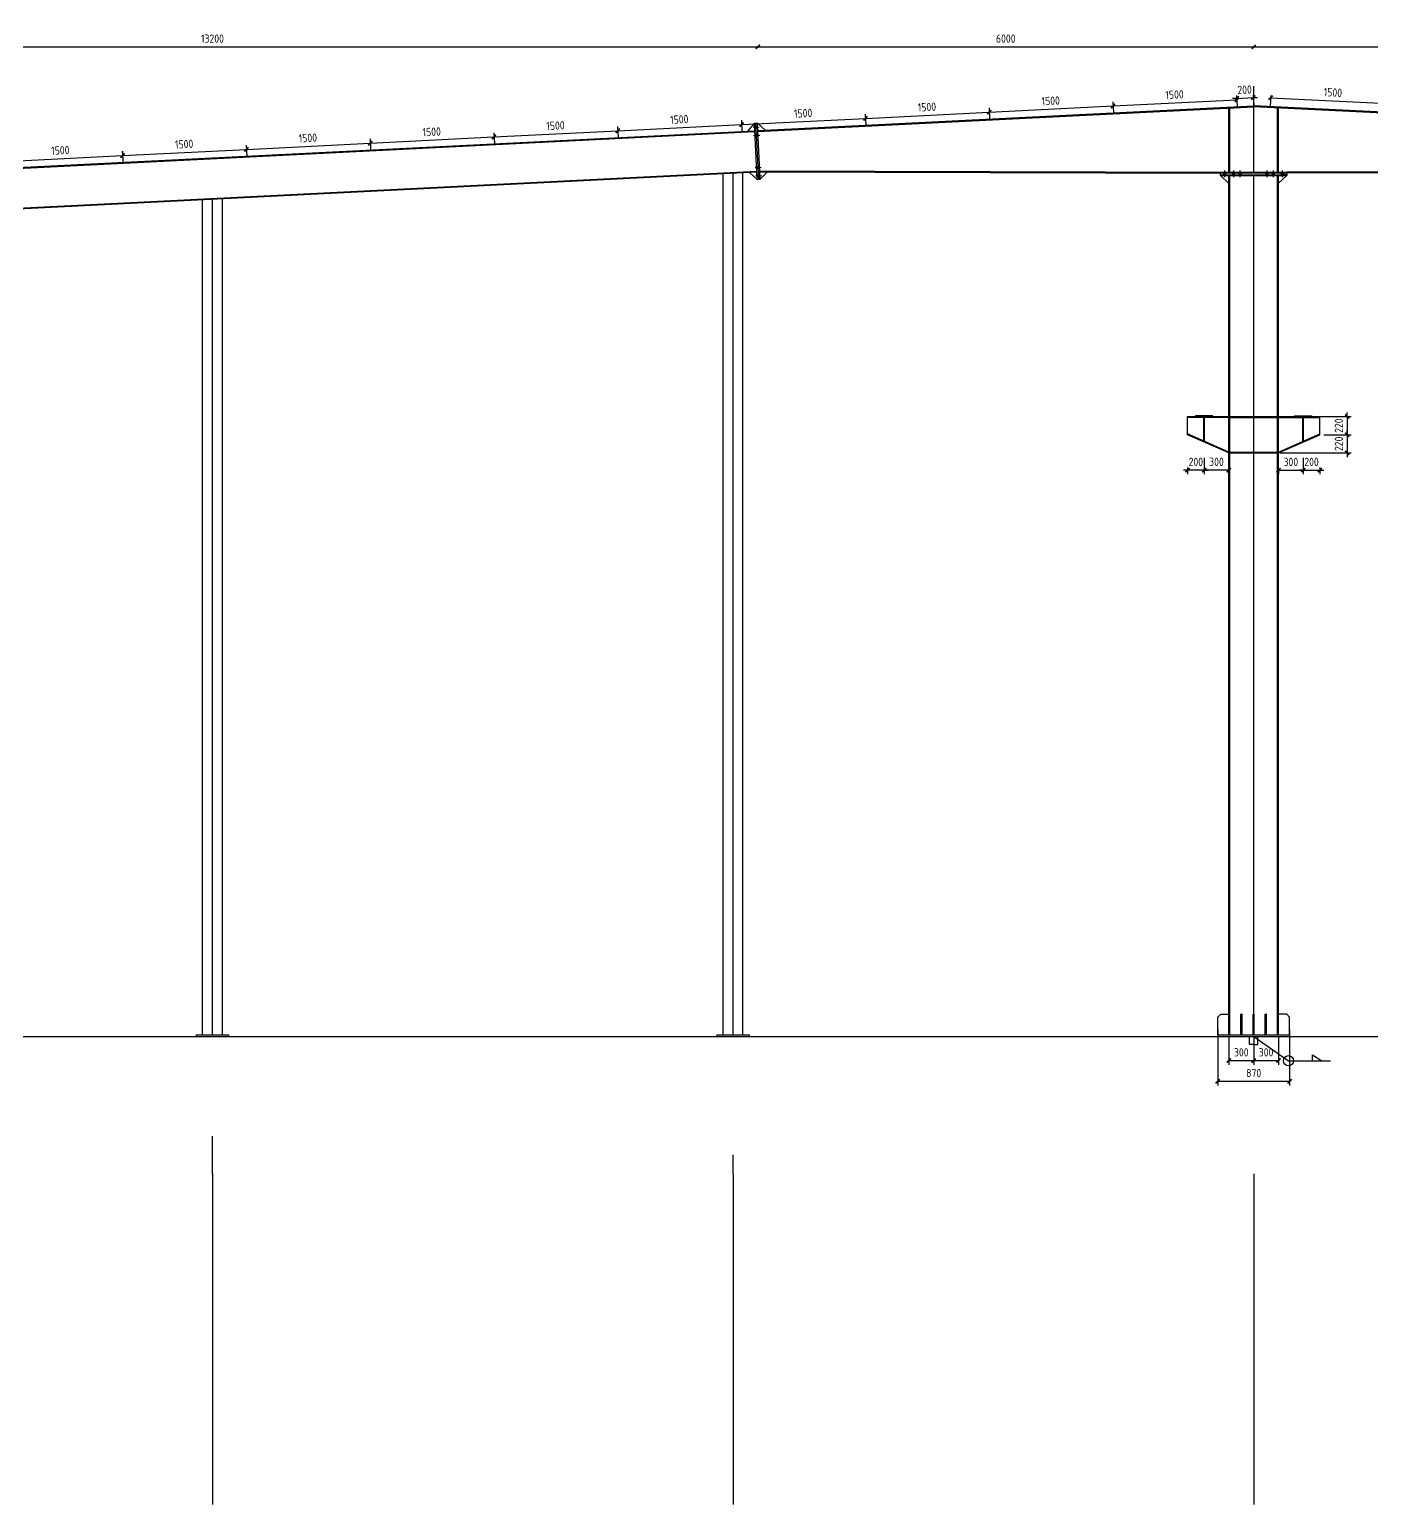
# Model space of a CAD drawing. Extents: x 33436 to 92603, y 25829 to 65035.
# Drawn here: x 51205 to 67445, y 25829 to 43675 of the extents above; entities that cross this region are included whole.
import ezdxf

# ---------------------------------------------------------------- set-up
doc = ezdxf.new("R2010")
doc.units = 0
doc.header["$LTSCALE"] = 1000
doc.header["$MEASUREMENT"] = 0
doc.layers.add('AXIS', color=3, linetype='Continuous')
doc.styles.get("Standard").update_dxf_attribs({"font": 'gbenor.shx', "bigfont": 'gbcbig.shx'})
doc.dimstyles.get("Standard").update_dxf_attribs({"dimscale": 100, "dimtxt": 1, "dimasz": 0.5, "dimexe": 0.5, "dimexo": 0.5, "dimgap": 0.5, "dimtad": 1, "dimdec": 0, "dimzin": 0, "dimdsep": 46, "dimtxsty": 'Standard', "dimblk": 'ARCHTICK', "dimcen": 0, "dimadec": 0, "dimazin": 0, "dimtfac": 1, "dimtdec": 0, "dimtix": 1, "dimtmove": 2, "dimatfit": 3, "dimfxl": 1, "dimtolj": 1, "dimtzin": 0, "dimarcsym": 0})
pattern_1 = [(45, (0, 0), (-2.24506403, 2.24506403), [])]

# ---------------------------------------------------------------- blocks, each defined once
blk = doc.blocks.new('_ArchTick')
at = {"color": 0, "linetype": 'ByBlock', "const_width": 0.4}
blk.add_lwpolyline([(-0.5, -0.5), (0.5, 0.5)], dxfattribs=at)
blk = doc.blocks.new('*D5')
at = {"color": 0, "lineweight": -2}
for p, q in [((65814, 42841), (65764, 42839)), ((65814, 42841), (66014, 42851)), ((66014, 42851), (66064, 42854))]:
    blk.add_line(p, q, dxfattribs=at)
at = {"layer": 'Defpoints', "color": 0}
for p in [(65814, 42841), (66014, 42851), (66014, 42851)]:
    blk.add_point(p, dxfattribs=at)
at = {"color": 0, "lineweight": -2, "xscale": 50, "yscale": 50, "zscale": 50}
for p, rotation in [((65814, 42841), 2.862405226109832), ((66014, 42851), 182.8624052261098)]:
    blk.add_blockref('_ArchTick', p, dxfattribs=dict(at, rotation=rotation))
at = {"color": 0, "insert": (65909, 42946), "char_height": 100, "attachment_point": 5, "rotation": 2.8624}
blk.add_mtext('\\A1;200', dxfattribs=at)
blk = doc.blocks.new('*D14')
at = {"color": 0, "lineweight": -2}
for p, q in [((50834, 42075), (52332, 42150)), ((52330, 42185), (52329, 42200))]:
    blk.add_line(p, q, dxfattribs=at)
at = {"layer": 'Defpoints', "color": 0}
for p in [(52332, 42150), (52333, 42135), (50834, 42075)]:
    blk.add_point(p, dxfattribs=at)
at = {"color": 0, "lineweight": -2, "xscale": 50, "yscale": 50, "zscale": 50}
for p, rotation in [((52332, 42150), 2.862405226109239), ((50834, 42075), 182.8624052261092)]:
    blk.add_blockref('_ArchTick', p, dxfattribs=dict(at, rotation=rotation))
at = {"color": 0, "insert": (51578, 42213), "char_height": 100, "attachment_point": 5, "rotation": 2.8624}
blk.add_mtext('\\A1;1500', dxfattribs=at)
blk = doc.blocks.new('*D15')
at = {"color": 0, "lineweight": -2}
for p, q in [((52330, 42185), (52329, 42200)), ((52332, 42150), (53830, 42225))]:
    blk.add_line(p, q, dxfattribs=at)
at = {"layer": 'Defpoints', "color": 0}
for p in [(52333, 42135), (53830, 42225), (53830, 42225)]:
    blk.add_point(p, dxfattribs=at)
at = {"color": 0, "lineweight": -2, "xscale": 50, "yscale": 50, "zscale": 50}
for p, rotation in [((52332, 42150), 182.8624052261092), ((53830, 42225), 2.862405226109239)]:
    blk.add_blockref('_ArchTick', p, dxfattribs=dict(at, rotation=rotation))
at = {"color": 0, "insert": (53076, 42288), "char_height": 100, "attachment_point": 5, "rotation": 2.8624}
blk.add_mtext('\\A1;1500', dxfattribs=at)
blk = doc.blocks.new('*D16')
at = {"color": 0, "lineweight": -2}
blk.add_line((53830, 42225), (55328, 42300), dxfattribs=at)
at = {"layer": 'Defpoints', "color": 0}
for p in [(55328, 42300), (55328, 42300), (53830, 42225)]:
    blk.add_point(p, dxfattribs=at)
at = {"color": 0, "lineweight": -2, "xscale": 50, "yscale": 50, "zscale": 50}
for p, rotation in [((55328, 42300), 2.862405226109239), ((53830, 42225), 182.8624052261092)]:
    blk.add_blockref('_ArchTick', p, dxfattribs=dict(at, rotation=rotation))
at = {"color": 0, "insert": (54574, 42363), "char_height": 100, "attachment_point": 5, "rotation": 2.8624}
blk.add_mtext('\\A1;1500', dxfattribs=at)
blk = doc.blocks.new('*D17')
at = {"color": 0, "lineweight": -2}
blk.add_line((55328, 42300), (56826, 42375), dxfattribs=at)
at = {"layer": 'Defpoints', "color": 0}
for p in [(55328, 42300), (56826, 42375), (56826, 42375)]:
    blk.add_point(p, dxfattribs=at)
at = {"color": 0, "lineweight": -2, "xscale": 50, "yscale": 50, "zscale": 50}
for p, rotation in [((55328, 42300), 182.8624052261092), ((56826, 42375), 2.862405226109239)]:
    blk.add_blockref('_ArchTick', p, dxfattribs=dict(at, rotation=rotation))
at = {"color": 0, "insert": (56072, 42437), "char_height": 100, "attachment_point": 5, "rotation": 2.8624}
blk.add_mtext('\\A1;1500', dxfattribs=at)
blk = doc.blocks.new('*D18')
at = {"color": 0, "lineweight": -2}
blk.add_line((56826, 42375), (58324, 42450), dxfattribs=at)
at = {"layer": 'Defpoints', "color": 0}
for p in [(56826, 42375), (58324, 42450), (58324, 42450)]:
    blk.add_point(p, dxfattribs=at)
at = {"color": 0, "lineweight": -2, "xscale": 50, "yscale": 50, "zscale": 50}
for p, rotation in [((58324, 42450), 2.862405226109239), ((56826, 42375), 182.8624052261092)]:
    blk.add_blockref('_ArchTick', p, dxfattribs=dict(at, rotation=rotation))
at = {"color": 0, "insert": (57570, 42512), "char_height": 100, "attachment_point": 5, "rotation": 2.8624}
blk.add_mtext('\\A1;1500', dxfattribs=at)
blk = doc.blocks.new('*D19')
at = {"color": 0, "lineweight": -2}
blk.add_line((58324, 42450), (59823, 42525), dxfattribs=at)
at = {"layer": 'Defpoints', "color": 0}
for p in [(59823, 42525), (59823, 42525), (58324, 42450)]:
    blk.add_point(p, dxfattribs=at)
at = {"color": 0, "lineweight": -2, "xscale": 50, "yscale": 50, "zscale": 50}
for p, rotation in [((58324, 42450), 182.8624052261092), ((59823, 42525), 2.862405226109239)]:
    blk.add_blockref('_ArchTick', p, dxfattribs=dict(at, rotation=rotation))
at = {"color": 0, "insert": (59068, 42587), "char_height": 100, "attachment_point": 5, "rotation": 2.8624}
blk.add_mtext('\\A1;1500', dxfattribs=at)
blk = doc.blocks.new('*D20')
at = {"color": 0, "lineweight": -2}
blk.add_line((59823, 42525), (61321, 42600), dxfattribs=at)
at = {"layer": 'Defpoints', "color": 0}
for p in [(59823, 42525), (61321, 42600), (61321, 42600)]:
    blk.add_point(p, dxfattribs=at)
at = {"color": 0, "lineweight": -2, "xscale": 50, "yscale": 50, "zscale": 50}
for p, rotation in [((59823, 42525), 182.8624052261092), ((61321, 42600), 2.862405226109239)]:
    blk.add_blockref('_ArchTick', p, dxfattribs=dict(at, rotation=rotation))
at = {"color": 0, "insert": (60567, 42662), "char_height": 100, "attachment_point": 5, "rotation": 2.8624}
blk.add_mtext('\\A1;1500', dxfattribs=at)
blk = doc.blocks.new('*D21')
at = {"color": 0, "lineweight": -2}
blk.add_line((61321, 42600), (62819, 42675), dxfattribs=at)
at = {"layer": 'Defpoints', "color": 0}
for p in [(62819, 42675), (62819, 42675), (61321, 42600)]:
    blk.add_point(p, dxfattribs=at)
at = {"color": 0, "lineweight": -2, "xscale": 50, "yscale": 50, "zscale": 50}
for p, rotation in [((62819, 42675), 2.862405226109239), ((61321, 42600), 182.8624052261092)]:
    blk.add_blockref('_ArchTick', p, dxfattribs=dict(at, rotation=rotation))
at = {"color": 0, "insert": (62065, 42737), "char_height": 100, "attachment_point": 5, "rotation": 2.8624}
blk.add_mtext('\\A1;1500', dxfattribs=at)
blk = doc.blocks.new('*D22')
at = {"color": 0, "lineweight": -2}
blk.add_line((62819, 42675), (64317, 42750), dxfattribs=at)
at = {"layer": 'Defpoints', "color": 0}
for p in [(62819, 42675), (64317, 42750), (64317, 42750)]:
    blk.add_point(p, dxfattribs=at)
at = {"color": 0, "lineweight": -2, "xscale": 50, "yscale": 50, "zscale": 50}
for p, rotation in [((62819, 42675), 182.8624052261092), ((64317, 42750), 2.862405226109239)]:
    blk.add_blockref('_ArchTick', p, dxfattribs=dict(at, rotation=rotation))
at = {"color": 0, "insert": (63563, 42812), "char_height": 100, "attachment_point": 5, "rotation": 2.8624}
blk.add_mtext('\\A1;1500', dxfattribs=at)
blk = doc.blocks.new('*D23')
at = {"color": 0, "lineweight": -2}
blk.add_line((64317, 42750), (65815, 42824), dxfattribs=at)
at = {"layer": 'Defpoints', "color": 0}
for p in [(64317, 42750), (65815, 42824), (65815, 42824)]:
    blk.add_point(p, dxfattribs=at)
at = {"color": 0, "lineweight": -2, "xscale": 50, "yscale": 50, "zscale": 50}
for p, rotation in [((65815, 42824), 2.862405226109239), ((64317, 42750), 182.8624052261092)]:
    blk.add_blockref('_ArchTick', p, dxfattribs=dict(at, rotation=rotation))
at = {"color": 0, "insert": (65061, 42887), "char_height": 100, "attachment_point": 5, "rotation": 2.8624}
blk.add_mtext('\\A1;1500', dxfattribs=at)
blk = doc.blocks.new('*D25')
at = {"color": 0, "lineweight": -2}
for p, q in [((46819, 43625), (46819, 43415)), ((46819, 43465), (60019, 43465))]:
    blk.add_line(p, q, dxfattribs=at)
at = {"layer": 'Defpoints', "color": 0}
for p in [(46819, 43675), (60019, 43465), (60019, 43465)]:
    blk.add_point(p, dxfattribs=at)
at = {"color": 0, "lineweight": -2, "xscale": 50, "yscale": 50, "zscale": 50, "rotation": 180}
blk.add_blockref('_ArchTick', (46819, 43465), dxfattribs=at)
at = {"color": 0, "lineweight": -2, "xscale": 50, "yscale": 50, "zscale": 50}
blk.add_blockref('_ArchTick', (60019, 43465), dxfattribs=at)
at = {"color": 0, "insert": (53419, 43565), "char_height": 100, "attachment_point": 5}
blk.add_mtext('\\A1;13200', dxfattribs=at)
blk = doc.blocks.new('*D26')
at = {"color": 0, "lineweight": -2}
blk.add_line((60019, 43465), (66019, 43465), dxfattribs=at)
at = {"layer": 'Defpoints', "color": 0}
for p in [(60019, 43465), (66019, 43465), (66019, 43465)]:
    blk.add_point(p, dxfattribs=at)
at = {"color": 0, "lineweight": -2, "xscale": 50, "yscale": 50, "zscale": 50, "rotation": 180}
blk.add_blockref('_ArchTick', (60019, 43465), dxfattribs=at)
at = {"color": 0, "lineweight": -2, "xscale": 50, "yscale": 50, "zscale": 50}
blk.add_blockref('_ArchTick', (66019, 43465), dxfattribs=at)
at = {"color": 0, "insert": (63019, 43565), "char_height": 100, "attachment_point": 5}
blk.add_mtext('\\A1;6000', dxfattribs=at)
blk = doc.blocks.new('*D27')
at = {"color": 0, "lineweight": -2}
for p, q in [((65719, 31480), (65719, 31150)), ((66019, 31480), (66019, 31150)), ((65719, 31200), (66019, 31200))]:
    blk.add_line(p, q, dxfattribs=at)
at = {"layer": 'Defpoints', "color": 0}
for p in [(65719, 31530), (66019, 31530), (66019, 31200)]:
    blk.add_point(p, dxfattribs=at)
at = {"color": 0, "lineweight": -2, "xscale": 50, "yscale": 50, "zscale": 50, "rotation": 180}
blk.add_blockref('_ArchTick', (65719, 31200), dxfattribs=at)
at = {"color": 0, "lineweight": -2, "xscale": 50, "yscale": 50, "zscale": 50}
blk.add_blockref('_ArchTick', (66019, 31200), dxfattribs=at)
at = {"color": 0, "insert": (65869, 31300), "char_height": 100, "attachment_point": 5}
blk.add_mtext('\\A1;300', dxfattribs=at)
blk = doc.blocks.new('*D28')
at = {"color": 0, "lineweight": -2}
for p, q in [((66019, 31497), (66019, 31150)), ((66319, 31488), (66319, 31150)), ((66019, 31200), (66319, 31200))]:
    blk.add_line(p, q, dxfattribs=at)
at = {"layer": 'Defpoints', "color": 0}
for p in [(66019, 31547), (66319, 31538), (66319, 31200)]:
    blk.add_point(p, dxfattribs=at)
at = {"color": 0, "lineweight": -2, "xscale": 50, "yscale": 50, "zscale": 50, "rotation": 180}
blk.add_blockref('_ArchTick', (66019, 31200), dxfattribs=at)
at = {"color": 0, "lineweight": -2, "xscale": 50, "yscale": 50, "zscale": 50}
blk.add_blockref('_ArchTick', (66319, 31200), dxfattribs=at)
at = {"color": 0, "insert": (66169, 31300), "char_height": 100, "attachment_point": 5}
blk.add_mtext('\\A1;300', dxfattribs=at)
blk = doc.blocks.new('*D35')
at = {"color": 0, "lineweight": -2}
for p, q in [((65719, 38344), (65419, 38344)), ((65419, 38314), (65419, 38294)), ((65719, 38323), (65719, 38294))]:
    blk.add_line(p, q, dxfattribs=at)
at = {"layer": 'Defpoints', "color": 0}
for p in [(65719, 38373), (65419, 38364), (65419, 38344)]:
    blk.add_point(p, dxfattribs=at)
at = {"color": 0, "lineweight": -2, "xscale": 50, "yscale": 50, "zscale": 50, "rotation": 180}
blk.add_blockref('_ArchTick', (65419, 38344), dxfattribs=at)
at = {"color": 0, "lineweight": -2, "xscale": 50, "yscale": 50, "zscale": 50}
blk.add_blockref('_ArchTick', (65719, 38344), dxfattribs=at)
at = {"color": 0, "insert": (65569, 38444), "char_height": 100, "attachment_point": 5}
blk.add_mtext('\\A1;300', dxfattribs=at)
blk = doc.blocks.new('*D36')
at = {"color": 0, "lineweight": -2}
for p, q in [((65219, 38374), (65219, 38294)), ((65419, 38493), (65419, 38294)), ((65219, 38344), (65169, 38344)), ((65419, 38344), (65219, 38344)), ((65419, 38344), (65469, 38344))]:
    blk.add_line(p, q, dxfattribs=at)
at = {"layer": 'Defpoints', "color": 0}
for p in [(65219, 38424), (65419, 38543), (65219, 38344)]:
    blk.add_point(p, dxfattribs=at)
at = {"color": 0, "lineweight": -2, "xscale": 50, "yscale": 50, "zscale": 50}
blk.add_blockref('_ArchTick', (65219, 38344), dxfattribs=at)
at = {"color": 0, "lineweight": -2, "xscale": 50, "yscale": 50, "zscale": 50, "rotation": 180}
blk.add_blockref('_ArchTick', (65419, 38344), dxfattribs=at)
at = {"color": 0, "insert": (65319, 38444), "char_height": 100, "attachment_point": 5}
blk.add_mtext('\\A1;200', dxfattribs=at)
blk = doc.blocks.new('*D37')
at = {"color": 0, "lineweight": -2}
for p, q in [((66319, 38344), (66619, 38344)), ((66319, 38342), (66319, 38294)), ((66619, 38323), (66619, 38294))]:
    blk.add_line(p, q, dxfattribs=at)
at = {"layer": 'Defpoints', "color": 0}
for p in [(66319, 38392), (66619, 38373), (66619, 38344)]:
    blk.add_point(p, dxfattribs=at)
at = {"color": 0, "lineweight": -2, "xscale": 50, "yscale": 50, "zscale": 50, "rotation": 180}
blk.add_blockref('_ArchTick', (66319, 38344), dxfattribs=at)
at = {"color": 0, "lineweight": -2, "xscale": 50, "yscale": 50, "zscale": 50}
blk.add_blockref('_ArchTick', (66619, 38344), dxfattribs=at)
at = {"color": 0, "insert": (66469, 38444), "char_height": 100, "attachment_point": 5}
blk.add_mtext('\\A1;300', dxfattribs=at)
blk = doc.blocks.new('*D38')
at = {"color": 0, "lineweight": -2}
for p, q in [((66619, 38344), (66569, 38344)), ((66619, 38344), (66819, 38344)), ((66619, 38323), (66619, 38294)), ((66819, 38344), (66869, 38344))]:
    blk.add_line(p, q, dxfattribs=at)
at = {"layer": 'Defpoints', "color": 0}
for p in [(66619, 38373), (66819, 38344), (66819, 38344)]:
    blk.add_point(p, dxfattribs=at)
at = {"color": 0, "lineweight": -2, "xscale": 50, "yscale": 50, "zscale": 50}
blk.add_blockref('_ArchTick', (66619, 38344), dxfattribs=at)
at = {"color": 0, "lineweight": -2, "xscale": 50, "yscale": 50, "zscale": 50, "rotation": 180}
blk.add_blockref('_ArchTick', (66819, 38344), dxfattribs=at)
at = {"color": 0, "insert": (66719, 38444), "char_height": 100, "attachment_point": 5}
blk.add_mtext('\\A1;200', dxfattribs=at)
blk = doc.blocks.new('*D39')
at = {"color": 0, "lineweight": -2}
for p, q in [((65584, 31570), (65584, 30899)), ((66454, 31570), (66454, 30899)), ((65584, 30949), (66454, 30949))]:
    blk.add_line(p, q, dxfattribs=at)
at = {"layer": 'Defpoints', "color": 0}
for p in [(65584, 31620), (66454, 31620), (66454, 30949)]:
    blk.add_point(p, dxfattribs=at)
at = {"color": 0, "lineweight": -2, "xscale": 50, "yscale": 50, "zscale": 50, "rotation": 180}
blk.add_blockref('_ArchTick', (65584, 30949), dxfattribs=at)
at = {"color": 0, "lineweight": -2, "xscale": 50, "yscale": 50, "zscale": 50}
blk.add_blockref('_ArchTick', (66454, 30949), dxfattribs=at)
at = {"color": 0, "insert": (66019, 31049), "char_height": 100, "attachment_point": 5}
blk.add_mtext('\\A1;870', dxfattribs=at)
blk = doc.blocks.new('*D76')
at = {"color": 0, "lineweight": -2}
for p, q in [((66811, 38992), (67200, 38992)), ((67150, 38992), (67150, 39042)), ((67150, 38992), (67150, 38772)), ((66869, 38772), (67200, 38772)), ((67150, 38772), (67150, 38722))]:
    blk.add_line(p, q, dxfattribs=at)
at = {"layer": 'Defpoints', "color": 0}
for p in [(66761, 38992), (66819, 38772), (67150, 38772)]:
    blk.add_point(p, dxfattribs=at)
at = {"color": 0, "lineweight": -2, "xscale": 50, "yscale": 50, "zscale": 50}
for p, rotation in [((67150, 38992), 270), ((67150, 38772), 90)]:
    blk.add_blockref('_ArchTick', p, dxfattribs=dict(at, rotation=rotation))
at = {"color": 0, "insert": (67050, 38882), "char_height": 100, "attachment_point": 5, "rotation": 90}
blk.add_mtext('\\A1;220', dxfattribs=at)
blk = doc.blocks.new('*D77')
at = {"color": 0, "lineweight": -2}
for p, q in [((66869, 38772), (67200, 38772)), ((67150, 38772), (67150, 38822)), ((67150, 38772), (67150, 38552)), ((66339, 38552), (67200, 38552)), ((67150, 38552), (67150, 38502))]:
    blk.add_line(p, q, dxfattribs=at)
at = {"layer": 'Defpoints', "color": 0}
for p in [(66819, 38772), (66289, 38552), (67150, 38552)]:
    blk.add_point(p, dxfattribs=at)
at = {"color": 0, "lineweight": -2, "xscale": 50, "yscale": 50, "zscale": 50}
for p, rotation in [((67150, 38772), 270), ((67150, 38552), 90)]:
    blk.add_blockref('_ArchTick', p, dxfattribs=dict(at, rotation=rotation))
at = {"color": 0, "insert": (67050, 38662), "char_height": 100, "attachment_point": 5, "rotation": 90}
blk.add_mtext('\\A1;220', dxfattribs=at)
blk = doc.blocks.new('*D109')
at = {"color": 0, "lineweight": -2}
for p, q in [((66319, 38344), (66619, 38344)), ((66319, 38323), (66319, 38294)), ((66619, 38314), (66619, 38294))]:
    blk.add_line(p, q, dxfattribs=at)
at = {"layer": 'Defpoints', "color": 0}
for p in [(66319, 38373), (66619, 38364), (66619, 38344)]:
    blk.add_point(p, dxfattribs=at)
at = {"color": 0, "lineweight": -2, "xscale": 50, "yscale": 50, "zscale": 50, "rotation": 180}
blk.add_blockref('_ArchTick', (66319, 38344), dxfattribs=at)
at = {"color": 0, "lineweight": -2, "xscale": 50, "yscale": 50, "zscale": 50}
blk.add_blockref('_ArchTick', (66619, 38344), dxfattribs=at)
at = {"color": 0, "insert": (66469, 38444), "char_height": 100, "attachment_point": 5}
blk.add_mtext('\\A1;300', dxfattribs=at)
blk = doc.blocks.new('*D86')
at = {"color": 0, "lineweight": -2}
for p, q in [((66619, 38493), (66619, 38294)), ((66819, 38374), (66819, 38294)), ((66619, 38344), (66569, 38344)), ((66619, 38344), (66819, 38344)), ((66819, 38344), (66869, 38344))]:
    blk.add_line(p, q, dxfattribs=at)
at = {"layer": 'Defpoints', "color": 0}
for p in [(66619, 38543), (66819, 38424), (66819, 38344)]:
    blk.add_point(p, dxfattribs=at)
at = {"color": 0, "lineweight": -2, "xscale": 50, "yscale": 50, "zscale": 50}
blk.add_blockref('_ArchTick', (66619, 38344), dxfattribs=at)
at = {"color": 0, "lineweight": -2, "xscale": 50, "yscale": 50, "zscale": 50, "rotation": 180}
blk.add_blockref('_ArchTick', (66819, 38344), dxfattribs=at)
at = {"color": 0, "insert": (66719, 38444), "char_height": 100, "attachment_point": 5}
blk.add_mtext('\\A1;200', dxfattribs=at)
blk = doc.blocks.new('*D110')
at = {"color": 0, "lineweight": -2}
for p, q in [((66019, 43465), (72019, 43465)), ((72019, 43515), (72019, 43515))]:
    blk.add_line(p, q, dxfattribs=at)
at = {"layer": 'Defpoints', "color": 0}
for p in [(66019, 43465), (72019, 43465), (72019, 43465)]:
    blk.add_point(p, dxfattribs=at)
at = {"color": 0, "lineweight": -2, "xscale": 50, "yscale": 50, "zscale": 50, "rotation": 180}
blk.add_blockref('_ArchTick', (66019, 43465), dxfattribs=at)
at = {"color": 0, "lineweight": -2, "xscale": 50, "yscale": 50, "zscale": 50}
blk.add_blockref('_ArchTick', (72019, 43465), dxfattribs=at)
at = {"color": 0, "insert": (69019, 43565), "char_height": 100, "attachment_point": 5}
blk.add_mtext('\\A1;6000', dxfattribs=at)
blk = doc.blocks.new('*D111')
at = {"color": 0, "lineweight": -2}
blk.add_line((66224, 42850), (67722, 42775), dxfattribs=at)
at = {"layer": 'Defpoints', "color": 0}
for p in [(66224, 42850), (67722, 42775), (67722, 42775)]:
    blk.add_point(p, dxfattribs=at)
at = {"color": 0, "lineweight": -2, "xscale": 50, "yscale": 50, "zscale": 50}
for p, rotation in [((66224, 42850), 177.1375947738906), ((67722, 42775), 357.1375947738906)]:
    blk.add_blockref('_ArchTick', p, dxfattribs=dict(at, rotation=rotation))
at = {"color": 0, "insert": (66978, 42913), "char_height": 100, "attachment_point": 5, "rotation": 357.1376}
blk.add_mtext('\\A1;1500', dxfattribs=at)

msp = doc.modelspace()

# ---------------------------------------------------------------- hatches: boundary and pattern name
h = msp.add_hatch()
h.set_pattern_fill('ANSI31', color=256, scale=2, style=0)
h.set_pattern_definition(pattern_1)
h.paths.add_polyline_path([(60022.4, 42018), (60004.5, 42017.1), (60005, 42006.1), (60023, 42007)])
h.paths.add_polyline_path([(60023, 42007), (60005, 42006.1), (60005.6, 41995.1), (60023.5, 41996)])
h.paths.add_polyline_path([(60041, 42007.9), (60023, 42007), (60023.5, 41996), (60041.5, 41996.9)])
h.paths.add_polyline_path([(60040.4, 42018.9), (60022.4, 42018), (60023, 42007), (60041, 42007.9)])
h.paths.add_polyline_path([(60027.4, 41918.1), (60009.5, 41917.2), (60010, 41906.2), (60028, 41907.1)])
h.paths.add_polyline_path([(60028, 41907.1), (60010, 41906.2), (60010.6, 41895.2), (60028.5, 41896.1)])
h.paths.add_polyline_path([(60046, 41908), (60028, 41907.1), (60028.5, 41896.1), (60046.5, 41897)])
h.paths.add_polyline_path([(60045.4, 41919), (60027.4, 41918.1), (60028, 41907.1), (60046, 41908)])
h.paths.add_polyline_path([(59998, 42507.2), (59980, 42506.3), (59980.6, 42495.3), (59998.5, 42496.2)])
h.paths.add_polyline_path([(59998.5, 42496.2), (59980.6, 42495.3), (59981.1, 42484.3), (59999.1, 42485.2)])
h.paths.add_polyline_path([(60016.5, 42497.1), (59998.5, 42496.2), (59999.1, 42485.2), (60017.1, 42486.1)])
h.paths.add_polyline_path([(60016, 42508.1), (59998, 42507.2), (59998.5, 42496.2), (60016.5, 42497.1)])
h.paths.add_polyline_path([(60003, 42407.3), (59985, 42406.4), (59985.6, 42395.4), (60003.5, 42396.3)])
h.paths.add_polyline_path([(60003.5, 42396.3), (59985.6, 42395.4), (59986.1, 42384.4), (60004.1, 42385.3)])
h.paths.add_polyline_path([(60021, 42408.2), (60003, 42407.3), (60003.5, 42396.3), (60021.5, 42397.2)])
h.paths.add_polyline_path([(60021.5, 42397.2), (60003.5, 42396.3), (60004.1, 42385.3), (60022.1, 42386.2)])
h = msp.add_hatch()
h.set_pattern_fill('ANSI31', color=256, scale=2, style=0)
h.set_pattern_definition(pattern_1)
h.paths.add_polyline_path([(65668.9, 41947.8), (65656.9, 41947.8), (65656.9, 41927.8), (65668.9, 41927.8)])
h.paths.add_polyline_path([(65680.9, 41947.8), (65668.9, 41947.8), (65668.9, 41927.8), (65680.9, 41927.8)])
h.paths.add_polyline_path([(65668.9, 41927.8), (65656.9, 41927.8), (65656.9, 41907.8), (65668.9, 41907.8)])
h.paths.add_polyline_path([(65680.9, 41927.8), (65668.9, 41927.8), (65668.9, 41907.8), (65669, 41907.8), (65680.9, 41907.8)])
h.paths.add_polyline_path([(65778.9, 41947.8), (65766.9, 41947.8), (65766.9, 41927.8), (65778.9, 41927.8)])
h.paths.add_polyline_path([(65778.9, 41927.8), (65790.9, 41927.8), (65790.9, 41947.8), (65778.9, 41947.8)])
h.paths.add_polyline_path([(65778.9, 41927.8), (65766.9, 41927.8), (65766.9, 41907.8), (65778.9, 41907.8)])
h.paths.add_polyline_path([(65790.9, 41927.8), (65778.9, 41927.8), (65778.9, 41907.8), (65790.9, 41907.8)])
h.paths.add_polyline_path([(65841.9, 41927.8), (65853.9, 41927.8), (65853.9, 41947.8), (65841.9, 41947.8)])
h.paths.add_polyline_path([(65841.9, 41907.8), (65853.9, 41907.8), (65853.9, 41927.8), (65841.9, 41927.8)])
h.paths.add_polyline_path([(65853.9, 41927.8), (65865.9, 41927.8), (65865.9, 41947.8), (65853.9, 41947.8)])
h.paths.add_polyline_path([(65853.9, 41907.8), (65865.9, 41907.8), (65865.9, 41927.8), (65853.9, 41927.8)])
h.paths.add_polyline_path([(66183.9, 41947.8), (66171.9, 41947.8), (66171.9, 41927.8), (66183.9, 41927.8)])
h.paths.add_polyline_path([(66195.9, 41947.8), (66183.9, 41947.8), (66183.9, 41927.8), (66195.9, 41927.8)])
h.paths.add_polyline_path([(66183.9, 41927.8), (66171.9, 41927.8), (66171.9, 41907.8), (66183.9, 41907.8)])
h.paths.add_polyline_path([(66183.9, 41907.8), (66195.9, 41907.8), (66195.9, 41927.8), (66183.9, 41927.8)])
h.paths.add_polyline_path([(66258.9, 41947.8), (66246.9, 41947.8), (66246.9, 41927.8), (66258.9, 41927.8)])
h.paths.add_polyline_path([(66258.9, 41927.8), (66270.9, 41927.8), (66270.9, 41947.8), (66258.9, 41947.8)])
h.paths.add_polyline_path([(66258.9, 41927.8), (66246.9, 41927.8), (66246.9, 41907.8), (66258.9, 41907.8)])
h.paths.add_polyline_path([(66270.9, 41927.8), (66258.9, 41927.8), (66258.9, 41907.8), (66270.9, 41907.8)])
h.paths.add_polyline_path([(66356.9, 41927.8), (66368.9, 41927.8), (66368.9, 41947.8), (66356.9, 41947.8)])
h.paths.add_polyline_path([(66368.9, 41927.8), (66380.9, 41927.8), (66380.9, 41947.8), (66368.9, 41947.8)])
h.paths.add_polyline_path([(66356.9, 41907.8), (66368.9, 41907.8), (66368.9, 41927.8), (66356.9, 41927.8)])
h.paths.add_polyline_path([(66380.9, 41927.8), (66368.9, 41927.8), (66368.9, 41907.8), (66380.9, 41907.8)])

# ---------------------------------------------------------------- linework, layer by layer
for p, q in [((65812.5, 42875.9), (65819.2, 42741.8)), ((66012.2, 42885.9), (66018.9, 42751.8)), ((66018.9, 42751.8), (66018.9, 42990.1)), ((66018.9, 42751.8), (66018.9, 42928.9)), ((66018.9, 42751.8), (66018.9, 42864.1)), ((66225.4, 42875.9), (66218.7, 42741.8)), ((60018.8, 42451.9), (66018.9, 42751.8)), ((60018.8, 42451.9), (66018.9, 42751.8)), ((60019.4, 42440.4), (66019.5, 42739.8)), ((62816.2, 42726.1), (62822.9, 42592)), ((64314.4, 42801), (64321.1, 42666.9)), ((65718.9, 41947.8), (65718.9, 42724.8)), ((65728.9, 41947.8), (65728.9, 42725.3)), ((72018.5, 42439.8), (66018.3, 42739.8)), ((66018.9, 41947.8), (66018.9, 42751.8)), ((72019.1, 42451.8), (66018.9, 42751.8)), ((66308.9, 41947.8), (66308.9, 42725.2)), ((66318.9, 41947.8), (66318.9, 42724.7)), ((58321.8, 42501.4), (58328.5, 42367.2)), ((59820, 42576.3), (59826.7, 42442.1)), ((59978.3, 42540.2), (59892.9, 42446.1)), ((59960.6, 42494.3), (60036.5, 42498.1)), ((59978.3, 42540.2), (60014.3, 42542)), ((59978.3, 42540.2), (60014.3, 42542)), ((60012.3, 41861.3), (59978.3, 42540.2)), ((59980, 42506.3), (60016, 42508.1)), ((59981.1, 42484.3), (60017.1, 42486.1)), ((60030.2, 41862.2), (59996.3, 42541.1)), ((60030.2, 41862.2), (59996.3, 42541.1)), ((60048.2, 41863.1), (60014.3, 42542)), ((60014.3, 42542), (60108.6, 42456.8)), ((61318.1, 42651.2), (61324.8, 42517.1)), ((46818.8, 41792.4), (59982.8, 42450.1)), ((46818.8, 41792.4), (59982.8, 42450.1)), ((46818.8, 41782.3), (59983.3, 42440.6)), ((46818.8, 41782.3), (59983.3, 42440.6)), ((55325.6, 42351.6), (55332.3, 42217.4)), ((56823.7, 42426.5), (56830.4, 42292.3)), ((59965.6, 42394.4), (60041.5, 42398.2)), ((59985, 42406.4), (60021, 42408.2)), ((59986.1, 42384.4), (60022.1, 42386.2)), ((60018.8, 42452.2), (60018.8, 42452.4)), ((52329.3, 42201.7), (52336, 42067.6)), ((53827.5, 42276.7), (53834.2, 42142.5)), ((46843.3, 41301), (60007.4, 41959.2)), ((46843.7, 41293), (60007.8, 41951.2)), ((59917.9, 41946.7), (60012.3, 41861.3)), ((59985, 42005.1), (60060.9, 42008.9)), ((60004.5, 42017.1), (60040.4, 42018.9)), ((60005.6, 41995.1), (60041.5, 41996.9)), ((60043.7, 41952.6), (65618.9, 41935.8)), ((60043.8, 41964.6), (65619, 41947.8)), ((60048.2, 41863.1), (60133.7, 41953)), ((65619, 41947.8), (66418.9, 41947.8)), ((65619, 41927.8), (65619, 41947.8)), ((65619, 41907.8), (65619, 41947.8)), ((65656.9, 41907.8), (65656.9, 41947.8)), ((65668.9, 41887.8), (65668.9, 41967.8)), ((65680.9, 41907.8), (65680.9, 41947.8)), ((65766.9, 41907.8), (65766.9, 41947.8)), ((65778.9, 41887.8), (65778.9, 41967.8)), ((65790.9, 41907.8), (65790.9, 41947.8)), ((65841.9, 41907.8), (65841.9, 41947.8)), ((65853.9, 41887.8), (65853.9, 41967.8)), ((65865.9, 41907.8), (65865.9, 41947.8)), ((66171.9, 41907.8), (66171.9, 41947.8)), ((66183.9, 41887.8), (66183.9, 41967.8)), ((66195.9, 41907.8), (66195.9, 41947.8)), ((66246.9, 41907.8), (66246.9, 41947.8)), ((66258.9, 41887.8), (66258.9, 41967.8)), ((66270.9, 41907.8), (66270.9, 41947.8)), ((66356.9, 41907.8), (66356.9, 41947.8)), ((66368.9, 41887.8), (66368.9, 41967.8)), ((66380.9, 41907.8), (66380.9, 41947.8)), ((66418.9, 41927.8), (66418.8, 41947.8)), ((71994.1, 41964.6), (66418.9, 41947.8)), ((71994.1, 41952.6), (66418.9, 41935.8)), ((66418.9, 41947.8), (66418.9, 41907.8)), ((59598.8, 31512.4), (59598.8, 41936.7)), ((59718.8, 31512.4), (59718.8, 41936.7)), ((59838.8, 31512.4), (59838.8, 41936.7)), ((59990, 41905.2), (60065.9, 41909)), ((60009.5, 41917.2), (60045.4, 41919)), ((60010.6, 41895.2), (60046.5, 41897)), ((60012.3, 41861.3), (60048.2, 41863.1)), ((65619, 41927.8), (66418.9, 41927.8)), ((65619, 41907.8), (65619, 41927.8)), ((65619, 41907.8), (66418.9, 41907.8)), ((65619, 41907.8), (65669, 41907.8)), ((65619, 41907.8), (65718.9, 41812.6)), ((65718.9, 31512.4), (65718.9, 41907.8)), ((65728.9, 31512.4), (65728.9, 41907.8)), ((66018.9, 31512.4), (66018.9, 41907.8)), ((66308.9, 31512.4), (66308.9, 41907.8)), ((66318.9, 31512.4), (66318.9, 41907.8)), ((66418.9, 41907.8), (66318.9, 41816.7)), ((66418.9, 41907.8), (66368.9, 41907.8)), ((66418.9, 41907.8), (66418.9, 41927.8)), ((53298.8, 31512.4), (53298.8, 41621.7)), ((53418.8, 31512.4), (53418.8, 41621.7)), ((53538.8, 31512.4), (53538.8, 41621.7)), ((65218.9, 38992.4), (65718.9, 38992.4)), ((65218.9, 38772.4), (65218.9, 38992.4)), ((65718.9, 38982.4), (65218.9, 38982.4)), ((65523.9, 39002.4), (65313.9, 39002.4)), ((65313.9, 38992.4), (65313.9, 39002.4)), ((65413.9, 38696.6), (65413.9, 38982.4)), ((65423.9, 38692.2), (65423.9, 38982.4)), ((65523.9, 38992.4), (65523.9, 39002.4)), ((65728.9, 38992.4), (66308.9, 38992.4)), ((65728.9, 38982.4), (66018.9, 38982.4)), ((66018.9, 38982.4), (66308.9, 38982.4)), ((66318.9, 38992.4), (66818.9, 38992.4)), ((66318.9, 38982.4), (66818.9, 38982.4)), ((66318.9, 38982.4), (66818.9, 38982.4)), ((66318.9, 38982.4), (66818.9, 38982.4)), ((66513.9, 39002.4), (66723.9, 39002.4)), ((66513.9, 38992.4), (66513.9, 39002.4)), ((66513.9, 39002.4), (66723.9, 39002.4)), ((66513.9, 38992.4), (66513.9, 39002.4)), ((66613.9, 38692.2), (66613.9, 38982.4)), ((66613.9, 38692.2), (66613.9, 38982.4)), ((66623.9, 38696.6), (66623.9, 38982.4)), ((66623.9, 38696.6), (66623.9, 38982.4)), ((66723.9, 38992.4), (66723.9, 39002.4)), ((66723.9, 38992.4), (66723.9, 39002.4)), ((66818.9, 38772.4), (66818.9, 38992.4)), ((66818.9, 38772.4), (66818.9, 38992.4)), ((65718.9, 38562.4), (65218.9, 38782.4)), ((65718.9, 38552.4), (65218.9, 38772.4)), ((66318.9, 38562.4), (66818.9, 38782.4)), ((66318.9, 38562.4), (66818.9, 38782.4)), ((66318.9, 38552.4), (66818.9, 38772.4)), ((66318.9, 38552.4), (66818.9, 38772.4)), ((65728.9, 38562.4), (66018.9, 38562.4)), ((65728.9, 38552.4), (66018.9, 38552.4)), ((66018.9, 38562.4), (66308.9, 38562.4)), ((66018.9, 38552.4), (66308.9, 38552.4)), ((65583.9, 31726.7), (65619.6, 31762.4)), ((65583.9, 31726.7), (65619.6, 31762.4)), ((65583.9, 31726.7), (65619.6, 31762.4)), ((65583.9, 31512.4), (65583.9, 31726.7)), ((65619.6, 31762.4), (65718.9, 31762.4)), ((65619.6, 31762.4), (65718.9, 31762.4)), ((65619.6, 31762.4), (65718.9, 31762.4)), ((65861.9, 31512.4), (65861.9, 31762.4)), ((65861.9, 31762.4), (65869.9, 31762.4)), ((65861.9, 31512.4), (65861.9, 31762.4)), ((65861.9, 31762.4), (65869.9, 31762.4)), ((65861.9, 31512.4), (65861.9, 31762.4)), ((65861.9, 31762.4), (65869.9, 31762.4)), ((65877.9, 31762.4), (65869.9, 31762.4)), ((65877.9, 31762.4), (65869.9, 31762.4)), ((65877.9, 31762.4), (65869.9, 31762.4)), ((65877.9, 31512.4), (65877.9, 31762.4)), ((65877.9, 31512.4), (65877.9, 31762.4)), ((65877.9, 31512.4), (65877.9, 31762.4)), ((66010.9, 31512.4), (66010.9, 31762.4)), ((66010.9, 31762.4), (66018.9, 31762.4)), ((66010.9, 31512.4), (66010.9, 31762.4)), ((66010.9, 31762.4), (66018.9, 31762.4)), ((66010.9, 31512.4), (66010.9, 31762.4)), ((66010.9, 31762.4), (66018.9, 31762.4)), ((66026.9, 31762.4), (66018.9, 31762.4)), ((66026.9, 31762.4), (66018.9, 31762.4)), ((66026.9, 31762.4), (66018.9, 31762.4)), ((66026.9, 31512.4), (66026.9, 31762.4)), ((66026.9, 31512.4), (66026.9, 31762.4)), ((66026.9, 31512.4), (66026.9, 31762.4)), ((66159.9, 31512.4), (66159.9, 31762.4)), ((66159.9, 31762.4), (66167.9, 31762.4)), ((66159.9, 31512.4), (66159.9, 31762.4)), ((66159.9, 31762.4), (66167.9, 31762.4)), ((66159.9, 31512.4), (66159.9, 31762.4)), ((66159.9, 31762.4), (66167.9, 31762.4)), ((66159.9, 31512.4), (66159.9, 31762.4)), ((66159.9, 31762.4), (66167.9, 31762.4)), ((66159.9, 31512.4), (66159.9, 31762.4)), ((66159.9, 31762.4), (66167.9, 31762.4)), ((66159.9, 31512.4), (66159.9, 31762.4)), ((66159.9, 31762.4), (66167.9, 31762.4)), ((66175.9, 31762.4), (66167.9, 31762.4)), ((66175.9, 31762.4), (66167.9, 31762.4)), ((66175.9, 31762.4), (66167.9, 31762.4)), ((66175.9, 31762.4), (66167.9, 31762.4)), ((66175.9, 31762.4), (66167.9, 31762.4)), ((66175.9, 31762.4), (66167.9, 31762.4)), ((66175.9, 31512.4), (66175.9, 31762.4)), ((66175.9, 31512.4), (66175.9, 31762.4)), ((66175.9, 31512.4), (66175.9, 31762.4)), ((66175.9, 31512.4), (66175.9, 31762.4)), ((66175.9, 31512.4), (66175.9, 31762.4)), ((66175.9, 31512.4), (66175.9, 31762.4)), ((66418.3, 31762.4), (66318.9, 31762.4)), ((66418.3, 31762.4), (66318.9, 31762.4)), ((66418.3, 31762.4), (66318.9, 31762.4)), ((66418.3, 31762.4), (66318.9, 31762.4)), ((66418.3, 31762.4), (66318.9, 31762.4)), ((66418.3, 31762.4), (66318.9, 31762.4)), ((66453.9, 31726.7), (66418.3, 31762.4)), ((66453.9, 31726.7), (66418.3, 31762.4)), ((66453.9, 31726.7), (66418.3, 31762.4)), ((66453.9, 31726.7), (66418.3, 31762.4)), ((66453.9, 31726.7), (66418.3, 31762.4)), ((66453.9, 31726.7), (66418.3, 31762.4)), ((66453.9, 31512.4), (66453.9, 31726.7)), ((66453.9, 31512.4), (66453.9, 31726.7)), ((39806.9, 31492.4), (92218.9, 31492.4)), ((53223.8, 31512.4), (53613.8, 31512.4)), ((53223.8, 31512.4), (53223.8, 31492.4)), ((53613.8, 31512.4), (53613.8, 31492.4)), ((59523.8, 31512.4), (59913.8, 31512.4)), ((59523.8, 31512.4), (59523.8, 31492.4)), ((59913.8, 31512.4), (59913.8, 31492.4)), ((65583.9, 31512.4), (66453.9, 31512.4)), ((65583.9, 31512.4), (65583.9, 31492.4)), ((65583.9, 31512.4), (66453.9, 31512.4)), ((65583.9, 31512.4), (66453.9, 31512.4)), ((65583.9, 31512.4), (66453.9, 31512.4)), ((65869.9, 31512.4), (65861.9, 31512.4)), ((65869.9, 31512.4), (65861.9, 31512.4)), ((65869.9, 31512.4), (65861.9, 31512.4)), ((65869.9, 31512.4), (65877.9, 31512.4)), ((65869.9, 31512.4), (65877.9, 31512.4)), ((65869.9, 31512.4), (65877.9, 31512.4)), ((65968.9, 31392.4), (65968.9, 31492.4)), ((66018.9, 31512.4), (66010.9, 31512.4)), ((66018.9, 31512.4), (66010.9, 31512.4)), ((66018.9, 31512.4), (66010.9, 31512.4)), ((66018.9, 31512.4), (66026.9, 31512.4)), ((66018.9, 31512.4), (66026.9, 31512.4)), ((66018.9, 31512.4), (66026.9, 31512.4)), ((66018.9, 31492.4), (66129.7, 31415.1)), ((66068.9, 31392.4), (66068.9, 31492.4)), ((66068.9, 31392.4), (66068.9, 31492.4)), ((66129.7, 31415.1), (66440.4, 31198.3)), ((66167.9, 31512.4), (66159.9, 31512.4)), ((66167.9, 31512.4), (66159.9, 31512.4)), ((66167.9, 31512.4), (66159.9, 31512.4)), ((66167.9, 31512.4), (66159.9, 31512.4)), ((66167.9, 31512.4), (66159.9, 31512.4)), ((66167.9, 31512.4), (66159.9, 31512.4)), ((66167.9, 31512.4), (66175.9, 31512.4)), ((66167.9, 31512.4), (66175.9, 31512.4)), ((66167.9, 31512.4), (66175.9, 31512.4)), ((66167.9, 31512.4), (66175.9, 31512.4)), ((66167.9, 31512.4), (66175.9, 31512.4)), ((66167.9, 31512.4), (66175.9, 31512.4)), ((66453.9, 31512.4), (66453.9, 31492.4)), ((66453.9, 31512.4), (66453.9, 31492.4)), ((66018.9, 31392.4), (65968.9, 31392.4)), ((66018.9, 31392.4), (66068.9, 31392.4)), ((66018.9, 31392.4), (66068.9, 31392.4)), ((66730.7, 31198.3), (66730.7, 31267.7)), ((66730.7, 31267.7), (66845.5, 31198.3)), ((66440.4, 31198.3), (66949.6, 31198.3)), ((53418.9, 29823.8), (53418.9, 30285.5)), ((59718.9, 29828.8), (59718.9, 30059.2))]:
    msp.add_line(p, q)
msp.add_circle((66440.4, 31198.3), 61.7)
at = {"layer": 'AXIS'}
for p, q in [((53418.9, 29828.8), (53418.9, 25828.8)), ((59718.9, 29828.8), (59718.9, 25828.8)), ((66018.9, 29828.8), (66018.9, 25828.8))]:
    msp.add_line(p, q, dxfattribs=at)

# ---------------------------------------------------------------- dimensions: what is measured, and where the dimension line sits
for base, p1, p2, picture, middle in [((60018.8, 43464.8), (46818.8, 43675), (60018.8, 43464.8), '*D25', (53418.8, 43564.8)), ((66018.9, 43464.8), (60018.8, 43464.8), (66018.9, 43464.8), '*D26', (63018.9, 43564.8)), ((72018.9, 43464.8), (66018.9, 43464.8), (72018.9, 43464.6), '*D110', (69018.9, 43564.8)), ((65218.9, 38344.3), (65418.9, 38543.4), (65218.9, 38423.9), '*D36', (65318.9, 38444.3)), ((65418.9, 38344.3), (65718.9, 38373.1), (65418.9, 38364.2), '*D35', (65568.9, 38444.3)), ((66618.9, 38344.3), (66318.9, 38391.9), (66618.9, 38373.1), '*D37', (66468.9, 38444.3)), ((66818.9, 38344.3), (66618.9, 38373.1), (66818.9, 38344.3), '*D38', (66718.9, 38444.3)), ((66453.9, 30948.6), (65583.9, 31619.5), (66453.9, 31619.5), '*D39', (66018.9, 31048.6)), ((66018.9, 31200), (65718.9, 31529.9), (66018.9, 31529.9), '*D27', (65868.9, 31300)), ((66318.9, 31200), (66018.9, 31546.5), (66318.9, 31538.2), '*D28', (66168.9, 31300))]:
    dim = msp.add_linear_dim(base=base, p1=p1, p2=p2, dimstyle='Standard')
    dim.commit()
    dim.dimension.update_dxf_attribs({"geometry": picture, "text_midpoint": middle})
for base, p1, p2, angle, picture, middle in [((66014, 42851.4), (65814.2, 42841.4), (66014, 42851.4), 182.86241, '*D5', (65909.1, 42946.2)), ((64316.9, 42749.5), (62818.8, 42674.6), (64316.9, 42749.5), 182.86241, '*D22', (63562.9, 42811.9)), ((65815.1, 42824.4), (64316.9, 42749.5), (65815.1, 42824.4), 182.86241, '*D23', (65061, 42886.9)), ((59822.5, 42524.8), (58324.4, 42449.9), (59822.5, 42524.8), 182.86241, '*D19', (59068.5, 42587.2)), ((61320.7, 42599.7), (59822.5, 42524.8), (61320.7, 42599.7), 182.86241, '*D20', (60566.6, 42662.1)), ((62818.8, 42674.6), (61320.7, 42599.7), (62818.8, 42674.6), 182.86241, '*D21', (62064.7, 42737)), ((56826.3, 42375), (55328.2, 42300.1), (56826.3, 42375), 182.86241, '*D17', (56072.2, 42437.4)), ((58324.4, 42449.9), (56826.3, 42375), (58324.4, 42449.9), 182.86241, '*D18', (57570.4, 42512.3)), ((53830, 42225.2), (52332.7, 42134.7), (53830, 42225.2), 182.86241, '*D15', (53076, 42287.6)), ((55328.2, 42300.1), (53830, 42225.2), (55328.2, 42300.1), 182.86241, '*D16', (54574.1, 42362.5)), ((52331.9, 42150.3), (50833.8, 42075.4), (52332.7, 42134.7), 182.86241, '*D14', (51577.8, 42212.7)), ((67150.4, 38772.4), (66761.5, 38992.4), (66818.9, 38772.4), 90, '*D76', (67050.4, 38882.4)), ((67150.4, 38552.4), (66818.9, 38772.4), (66289.3, 38552.4), 90, '*D77', (67050.4, 38662.4)), ((66618.9, 38344.3), (66318.9, 38373.1), (66618.9, 38364.2), 180, '*D109', (66468.9, 38444.3)), ((66818.9, 38344.3), (66618.9, 38543.4), (66818.9, 38423.9), 180, '*D86', (66718.9, 38444.3))]:
    dim = msp.add_linear_dim(base=base, p1=p1, p2=p2, angle=angle, dimstyle='Standard')
    dim.commit()
    dim.dimension.update_dxf_attribs({"geometry": picture, "text_midpoint": middle})
dim = msp.add_aligned_dim(p1=(66224.1, 42850.2), p2=(67722.2, 42775.3), distance=0, dimstyle='Standard')
dim.commit()
dim.dimension.update_dxf_attribs({"geometry": '*D111', "text_midpoint": (66978.2, 42912.6)})

doc.saveas('drawing.dxf')
